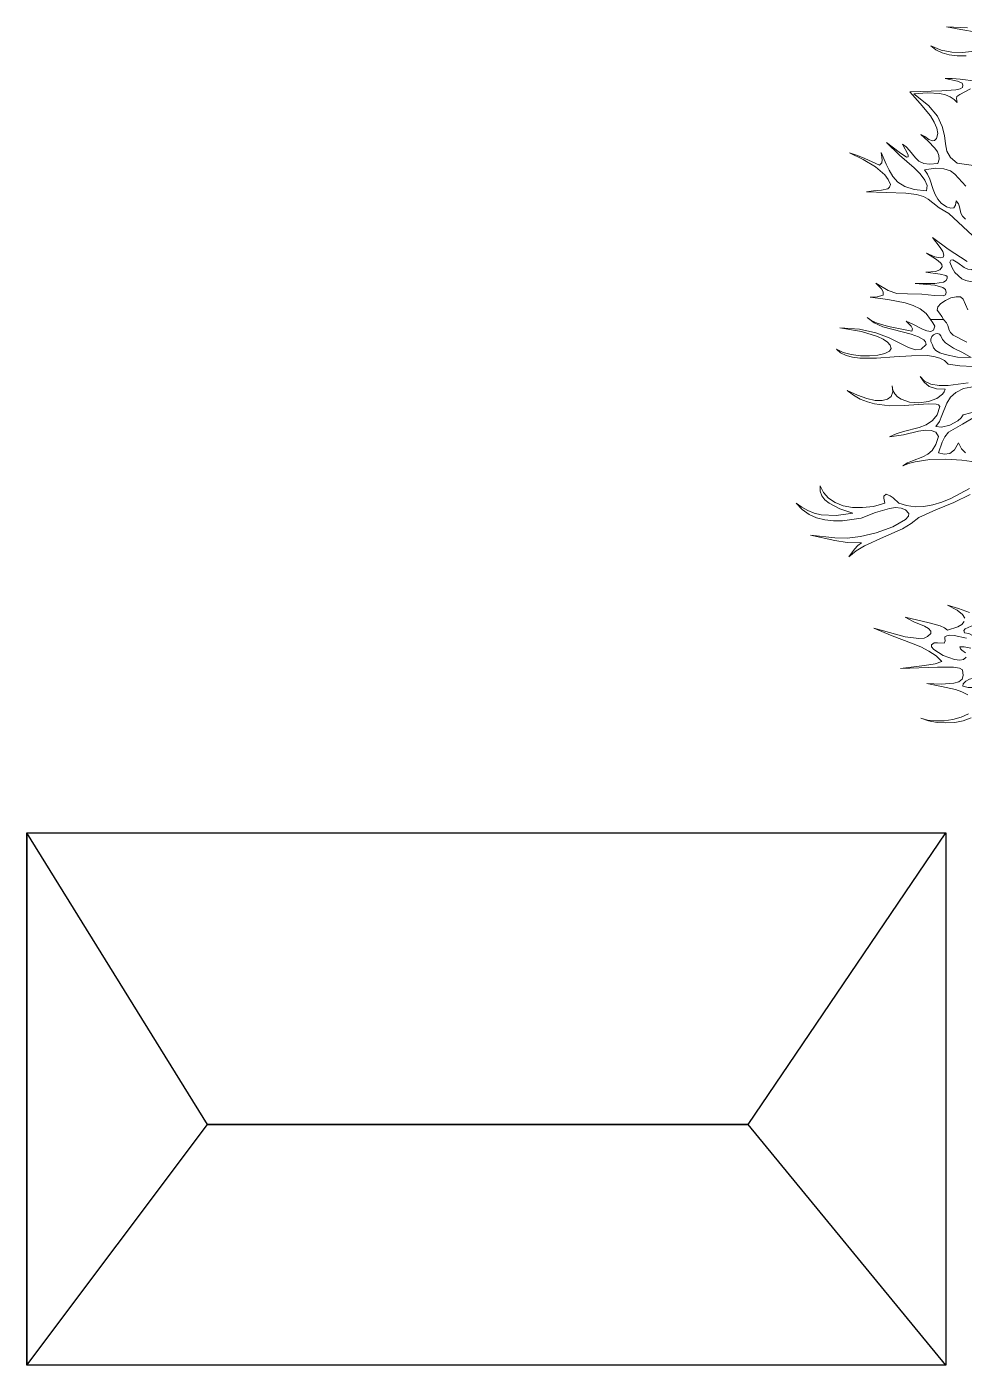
# Model space of a CAD drawing. Header units: inches. Extents: x -885 to 26362, y -28010 to 990.
# Drawn here: x 4381.785 to 4384.05, y -2396.019 to -2392.785 of the extents above; entities that cross this region are included whole.
import ezdxf

# ---------------------------------------------------------------- set-up
doc = ezdxf.new("R2010")
doc.units = ezdxf.units.IN
doc.header["$MEASUREMENT"] = 0
doc.layers.add('Text', color=7, linetype='Continuous')
doc.layers.add('TREE', color=3, linetype='Continuous', lineweight=15)

# ---------------------------------------------------------------- blocks, each defined once
blk = doc.blocks.new('tree2')
at = {"layer": 'TREE'}
for points in [[(5206.5837, 5948.2559), (5206.5443, 5948.2578), (5206.5711, 5948.2526), (5206.601, 5948.2479)], [(5206.592, 5948.2116), (5206.5739, 5948.2098), (5206.5545, 5948.2104), (5206.5345, 5948.2141), (5206.5151, 5948.2218), (5206.5246, 5948.2144), (5206.5363, 5948.2088), (5206.5496, 5948.2051), (5206.5646, 5948.2033), (5206.5813, 5948.2033)], [(5206.5997, 5948.1556), (5206.5699, 5948.1596), (5206.5554, 5948.1608), (5206.5418, 5948.1605), (5206.5653, 5948.1559), (5206.5736, 5948.1519), (5206.5751, 5948.1485), (5206.5745, 5948.1442), (5206.5702, 5948.1414), (5206.5619, 5948.1395), (5206.5357, 5948.1377), (5206.4756, 5948.1358), (5206.4953, 5948.114), (5206.5144, 5948.0906), (5206.5215, 5948.0789), (5206.5265, 5948.0675), (5206.528, 5948.0576), (5206.5255, 5948.0481), (5206.5218, 5948.0447), (5206.5184, 5948.0438), (5206.5111, 5948.0466), (5206.504, 5948.0521), (5206.4966, 5948.0561), (5206.5101, 5948.0432), (5206.5228, 5948.0302), (5206.5274, 5948.0235), (5206.5301, 5948.0164), (5206.5305, 5948.0093), (5206.528, 5948.0016), (5206.5129, 5948.0001), (5206.5018, 5948.0016), (5206.4929, 5948.0059), (5206.4861, 5948.0118), (5206.475, 5948.0256), (5206.4692, 5948.0324), (5206.4618, 5948.0376), (5206.4726, 5948.0176), (5206.4729, 5948.0139), (5206.4698, 5948.0136), (5206.4556, 5948.0225), (5206.4322, 5948.0407), (5206.4562, 5948.0173), (5206.4836, 5947.9933), (5206.4953, 5947.9819), (5206.504, 5947.9705), (5206.5083, 5947.96), (5206.5071, 5947.9505), (5206.4836, 5947.9526), (5206.4661, 5947.9582), (5206.4532, 5947.9665), (5206.4436, 5947.977), (5206.4368, 5947.9887), (5206.4316, 5948.0004), (5206.4221, 5948.0222), (5206.4242, 5948.0084), (5206.423, 5948.0025), (5206.419, 5947.9985), (5206.3913, 5948.0108), (5206.3774, 5948.0167), (5206.3626, 5948.0213), (5206.3882, 5948.0087), (5206.4113, 5947.9954), (5206.4291, 5947.98), (5206.4353, 5947.9714), (5206.4393, 5947.9619), (5206.4378, 5947.9573), (5206.4344, 5947.9542), (5206.4224, 5947.9514), (5206.4076, 5947.9502), (5206.3943, 5947.9483), (5206.4682, 5947.9459), (5206.4883, 5947.9434), (5206.5012, 5947.9394), (5206.5101, 5947.9345), (5206.5191, 5947.9274), (5206.5308, 5947.9185), (5206.5489, 5947.9074), (5206.6019, 5947.8581)], [(5206.5831, 5947.8175), (5206.5474, 5947.8409), (5206.5181, 5947.8624), (5206.5329, 5947.8442), (5206.5375, 5947.8362), (5206.5397, 5947.8298), (5206.5381, 5947.8258), (5206.5326, 5947.8245), (5206.5225, 5947.8267), (5206.5071, 5947.8335), (5206.5255, 5947.8215), (5206.5335, 5947.8153), (5206.5357, 5947.8119), (5206.5366, 5947.8079), (5206.532, 5947.8021), (5206.524, 5947.799), (5206.5058, 5947.7977), (5206.5326, 5947.7941), (5206.5434, 5947.7916), (5206.5459, 5947.7894), (5206.5459, 5947.7864), (5206.5437, 5947.782), (5206.5388, 5947.779), (5206.5228, 5947.7765), (5206.4855, 5947.7762), (5206.5225, 5947.7734), (5206.5378, 5947.7691), (5206.5425, 5947.7651), (5206.5437, 5947.7596), (5206.5428, 5947.7553), (5206.5385, 5947.7531), (5206.5218, 5947.7537), (5206.4981, 5947.7565), (5206.4713, 5947.7568), (5206.4513, 5947.7577), (5206.4353, 5947.7633), (5206.4119, 5947.7768), (5206.4227, 5947.7667), (5206.4258, 5947.7608), (5206.4261, 5947.7543), (5206.4144, 5947.7516), (5206.4014, 5947.7509), (5206.4344, 5947.7466), (5206.467, 5947.7405), (5206.4818, 5947.7355), (5206.495, 5947.7291), (5206.5061, 5947.7202), (5206.5144, 5947.7088), (5206.5391, 5947.7088), (5206.5357, 5947.7149), (5206.5311, 5947.7211), (5206.5268, 5947.7266), (5206.5283, 5947.7328), (5206.5341, 5947.7392), (5206.5428, 5947.7448), (5206.5529, 5947.7494), (5206.5628, 5947.7516), (5206.5708, 5947.7512), (5206.576, 5947.7472), (5206.5843, 5947.7269)], [(5206.5951, 5947.9976), (5206.5643, 5948.0019), (5206.5517, 5948.0124), (5206.5452, 5948.0244), (5206.5428, 5948.0382), (5206.5406, 5948.0539), (5206.5366, 5948.0709), (5206.5277, 5948.09), (5206.5107, 5948.1103), (5206.4833, 5948.1322), (5206.5089, 5948.134), (5206.5323, 5948.1325), (5206.5425, 5948.1303), (5206.5514, 5948.1266), (5206.5588, 5948.1217), (5206.5643, 5948.1155), (5206.564, 5948.1195), (5206.5631, 5948.1232), (5206.5637, 5948.1272), (5206.5693, 5948.1306), (5206.5893, 5948.1414)], [(5206.58, 5947.8969), (5206.5742, 5947.9028), (5206.5711, 5947.9083), (5206.5686, 5947.9203), (5206.5668, 5947.9259), (5206.5628, 5947.9317), (5206.5616, 5947.9231), (5206.5582, 5947.9185), (5206.5526, 5947.9178), (5206.5443, 5947.92), (5206.5348, 5947.9268), (5206.5283, 5947.9348), (5206.5234, 5947.9434), (5206.5197, 5947.953), (5206.5132, 5947.972), (5206.5089, 5947.9813), (5206.5031, 5947.9896), (5206.524, 5947.9927), (5206.5397, 5947.9914), (5206.5517, 5947.9874), (5206.5603, 5947.9813), (5206.5739, 5947.9662), (5206.581, 5947.9591)], [(5206.6068, 5947.7814), (5206.5887, 5947.7805), (5206.5806, 5947.782), (5206.5733, 5947.7854), (5206.5603, 5947.7971), (5206.5551, 5947.8058), (5206.5505, 5947.8165), (5206.5529, 5947.8205), (5206.5563, 5947.8211), (5206.5656, 5947.815), (5206.5776, 5947.8064), (5206.5843, 5947.8036), (5206.5917, 5947.803), (5206.5976, 5947.7977), (5206.6053, 5947.7925), (5206.6099, 5947.7873), (5206.6096, 5947.7845), (5206.6068, 5947.7814)], [(5206.5905, 5946.9623), (5206.576, 5946.9568), (5206.56, 5946.9534), (5206.5434, 5946.9525), (5206.5268, 5946.9537), (5206.5107, 5946.9568), (5206.4963, 5946.9614), (5206.5092, 5946.958), (5206.5243, 5946.9565), (5206.5403, 5946.9568), (5206.5563, 5946.9589), (5206.5717, 5946.9632), (5206.5856, 5946.9697)], [(5206.5846, 5947.0051), (5206.5733, 5947.0107), (5206.5612, 5947.015), (5206.5354, 5947.0211), (5206.5074, 5947.0264), (5206.5345, 5947.0254), (5206.5582, 5947.027), (5206.5674, 5947.0298), (5206.5736, 5947.0347), (5206.576, 5947.0418), (5206.5748, 5947.0519), (5206.5686, 5947.055), (5206.5579, 5947.0569), (5206.5274, 5947.0572), (5206.4584, 5947.0547), (5206.5034, 5947.0602), (5206.5234, 5947.0633), (5206.5357, 5947.0676), (5206.5252, 5947.0781), (5206.5117, 5947.0873), (5206.4963, 5947.095), (5206.479, 5947.1024), (5206.4427, 5947.1157), (5206.4082, 5947.1301), (5206.467, 5947.1141), (5206.4929, 5947.1108), (5206.5027, 5947.1114), (5206.5092, 5947.1144), (5206.5154, 5947.12), (5206.5154, 5947.1249), (5206.5107, 5947.1295), (5206.5031, 5947.1338), (5206.483, 5947.1421), (5206.467, 5947.1508), (5206.5123, 5947.1403), (5206.5326, 5947.1345), (5206.5406, 5947.1308), (5206.5465, 5947.1264), (5206.5656, 5947.1326), (5206.5733, 5947.1372), (5206.5779, 5947.1425)], [(5206.5791, 5947.1489), (5206.5748, 5947.156), (5206.5643, 5947.1643), (5206.5465, 5947.1733), (5206.5671, 5947.1671), (5206.5877, 5947.1594)], [(5206.589, 5947.3811), (5206.5582, 5947.3657), (5206.5246, 5947.3522), (5206.4926, 5947.3377), (5206.4784, 5947.3263), (5206.4621, 5947.3168), (5206.4267, 5947.3007), (5206.391, 5947.2847), (5206.3749, 5947.2752), (5206.3614, 5947.2638), (5206.3722, 5947.2783), (5206.378, 5947.285), (5206.3854, 5947.29), (5206.3586, 5947.2906), (5206.3349, 5947.2946), (5206.2897, 5947.3044), (5206.3349, 5947.2998), (5206.358, 5947.2989), (5206.3833, 5947.3023), (5206.4125, 5947.3087), (5206.4439, 5947.3205), (5206.4676, 5947.334), (5206.4735, 5947.3402), (5206.4738, 5947.3451), (5206.4676, 5947.3522), (5206.4596, 5947.3555), (5206.4492, 5947.3565), (5206.4375, 5947.3549), (5206.4113, 5947.3469), (5206.3845, 5947.3368), (5206.3494, 5947.3315), (5206.3328, 5947.3315), (5206.3164, 5947.3334), (5206.301, 5947.3374), (5206.2869, 5947.3435), (5206.2739, 5947.3528), (5206.2626, 5947.3648), (5206.2733, 5947.3571), (5206.2847, 5947.3506), (5206.2967, 5947.346), (5206.3097, 5947.3429), (5206.3377, 5947.3414), (5206.3688, 5947.346), (5206.3448, 5947.354), (5206.3244, 5947.3645), (5206.3164, 5947.371), (5206.3106, 5947.3783), (5206.3075, 5947.387), (5206.3075, 5947.3968), (5206.3137, 5947.3845), (5206.3235, 5947.374), (5206.3358, 5947.3657), (5206.3509, 5947.3599), (5206.3682, 5947.3565), (5206.3873, 5947.3562), (5206.4076, 5947.3586), (5206.4291, 5947.3648), (5206.427, 5947.3737), (5206.427, 5947.3777), (5206.4313, 5947.3814), (5206.4387, 5947.3786), (5206.4445, 5947.3743), (5206.455, 5947.3648), (5206.4698, 5947.3602), (5206.4855, 5947.358), (5206.5018, 5947.3586), (5206.5188, 5947.3614), (5206.5357, 5947.3666), (5206.5529, 5947.3734), (5206.5874, 5947.3919)], [(5206.6016, 5947.4415), (5206.5733, 5947.4455), (5206.5434, 5947.4473), (5206.5132, 5947.4464), (5206.4855, 5947.4424), (5206.4732, 5947.439), (5206.4624, 5947.4344), (5206.4713, 5947.4402), (5206.4809, 5947.4442), (5206.5003, 5947.4513), (5206.5095, 5947.4563), (5206.5178, 5947.4636), (5206.5246, 5947.4747), (5206.5295, 5947.4898), (5206.5243, 5947.4975), (5206.516, 5947.5009), (5206.5049, 5947.5015), (5206.492, 5947.4997), (5206.4636, 5947.4929), (5206.4375, 5947.4889), (5206.4501, 5947.4947), (5206.4642, 5947.4991), (5206.4935, 5947.5064), (5206.5067, 5947.5117), (5206.5181, 5947.5194), (5206.5268, 5947.5305), (5206.532, 5947.5459), (5206.5295, 5947.5489), (5206.5249, 5947.5505), (5206.5104, 5947.5511), (5206.4652, 5947.5477), (5206.4378, 5947.5474), (5206.4097, 5947.5508), (5206.3962, 5947.5545), (5206.3826, 5947.5597), (5206.3703, 5947.5668), (5206.3586, 5947.576), (5206.3774, 5947.5668), (5206.395, 5947.5606), (5206.4107, 5947.5573), (5206.4239, 5947.5569), (5206.4341, 5947.5594), (5206.4408, 5947.5649), (5206.4439, 5947.5733), (5206.4424, 5947.5843), (5206.4439, 5947.576), (5206.4476, 5947.5693), (5206.4529, 5947.5637), (5206.4593, 5947.5594), (5206.475, 5947.5542), (5206.4929, 5947.5529), (5206.5107, 5947.5554), (5206.5261, 5947.5609), (5206.5372, 5947.569), (5206.5403, 5947.5736), (5206.5418, 5947.5785), (5206.5255, 5947.5788), (5206.5123, 5947.5834), (5206.5024, 5947.5917), (5206.4953, 5947.6022), (5206.5034, 5947.5933), (5206.5154, 5947.5877), (5206.5305, 5947.585), (5206.5477, 5947.585), (5206.5853, 5947.5905)], [(5206.5939, 5947.6207), (5206.5696, 5947.6219), (5206.5474, 5947.625), (5206.5409, 5947.6318), (5206.532, 5947.6367), (5206.5209, 5947.6398), (5206.5083, 5947.6413), (5206.4787, 5947.641), (5206.4461, 5947.6389), (5206.4131, 5947.6364), (5206.3823, 5947.6367), (5206.3685, 5947.6382), (5206.3562, 5947.6416), (5206.346, 5947.6466), (5206.338, 5947.6536), (5206.3506, 5947.6472), (5206.366, 5947.6432), (5206.383, 5947.641), (5206.4002, 5947.6407), (5206.4159, 5947.6422), (5206.4288, 5947.645), (5206.4375, 5947.6493), (5206.4408, 5947.6546), (5206.4387, 5947.6607), (5206.4338, 5947.6666), (5206.4258, 5947.6721), (5206.415, 5947.6773), (5206.3851, 5947.6866), (5206.3445, 5947.6934), (5206.3814, 5947.6909), (5206.4119, 5947.6838), (5206.4368, 5947.6743), (5206.4572, 5947.6644), (5206.4735, 5947.6564), (5206.4864, 5947.6518), (5206.4972, 5947.6533), (5206.5064, 5947.6623), (5206.5052, 5947.6669), (5206.5021, 5947.6706), (5206.4923, 5947.6767), (5206.4781, 5947.6813), (5206.4612, 5947.6857), (5206.4251, 5947.6952), (5206.4088, 5947.7026), (5206.3959, 5947.7125), (5206.4048, 5947.7066), (5206.4147, 5947.7023), (5206.4359, 5947.6961), (5206.4797, 5947.6869), (5206.4806, 5947.6912), (5206.4784, 5947.6964), (5206.4689, 5947.706), (5206.4815, 5947.7001), (5206.4994, 5947.6906), (5206.5077, 5947.6875), (5206.5151, 5947.6866), (5206.5203, 5947.689), (5206.5225, 5947.6964), (5206.5188, 5947.7029), (5206.5144, 5947.7088), (5206.5391, 5947.7088), (5206.5443, 5947.7026), (5206.5468, 5947.6977), (5206.5492, 5947.689), (5206.5517, 5947.6847), (5206.5572, 5947.6798), (5206.5828, 5947.6663)], [(5206.5905, 5947.6376), (5206.5745, 5947.6469), (5206.5575, 5947.6552), (5206.5428, 5947.665), (5206.5372, 5947.6712), (5206.5338, 5947.6786), (5206.5314, 5947.6817), (5206.5277, 5947.6829), (5206.5237, 5947.6823), (5206.52, 5947.6804), (5206.5169, 5947.677), (5206.5151, 5947.6724), (5206.5154, 5947.6675), (5206.5184, 5947.6616), (5206.52, 5947.6558), (5206.5246, 5947.6509), (5206.5323, 5947.6466), (5206.5418, 5947.6432), (5206.5653, 5947.6385), (5206.5905, 5947.6376)], [(5206.5246, 5947.5083), (5206.5351, 5947.5071), (5206.5505, 5947.5108), (5206.5659, 5947.5188), (5206.5717, 5947.5243), (5206.576, 5947.5305), (5206.6191, 5947.5412)], [(5206.5973, 5947.5834), (5206.5766, 5947.5794), (5206.5619, 5947.5723), (5206.5517, 5947.5631), (5206.5449, 5947.5523), (5206.536, 5947.5289), (5206.5311, 5947.5178), (5206.5246, 5947.5083)], [(5206.5948, 5947.5243), (5206.5745, 5947.5129), (5206.5483, 5947.4975), (5206.5412, 5947.4889), (5206.5366, 5947.479), (5206.5295, 5947.4587), (5206.5403, 5947.4563), (5206.5505, 5947.4575), (5206.5597, 5947.4643), (5206.5668, 5947.4775), (5206.5726, 5947.4664), (5206.5803, 5947.459)], [(5206.5785, 5947.1215), (5206.5862, 5947.12), (5206.5917, 5947.1169), (5206.5973, 5947.1144), (5206.6037, 5947.1138), (5206.6133, 5947.1194), (5206.6244, 5947.1215), (5206.6284, 5947.1277), (5206.6275, 5947.1323), (5206.6225, 5947.136), (5206.6136, 5947.1382), (5206.5905, 5947.1342), (5206.5794, 5947.1292), (5206.5773, 5947.1258), (5206.5785, 5947.1215)], [(5206.5696, 5947.095), (5206.5776, 5947.0953), (5206.5902, 5947.0929)], [(5206.5822, 5947.1114), (5206.5588, 5947.1163), (5206.5499, 5947.1169), (5206.5449, 5947.1157), (5206.5415, 5947.1141), (5206.5412, 5947.1108), (5206.5418, 5947.1067), (5206.5403, 5947.1021), (5206.5277, 5947.103), (5206.5215, 5947.1027), (5206.5166, 5947.099), (5206.5166, 5947.0953), (5206.5209, 5947.0901), (5206.5385, 5947.0793), (5206.5597, 5947.0716), (5206.5693, 5947.0704), (5206.5763, 5947.0716), (5206.5816, 5947.0759)], [(5206.58, 5947.0843), (5206.573, 5947.0889), (5206.5705, 5947.0917), (5206.5696, 5947.095)], [(5206.5754, 5947.0218), (5206.585, 5947.019), (5206.5951, 5947.0193), (5206.6034, 5947.0227), (5206.6077, 5947.0285), (5206.6071, 5947.0319), (5206.6044, 5947.0344), (5206.5951, 5947.0362), (5206.5874, 5947.0347), (5206.5806, 5947.0307), (5206.576, 5947.0261), (5206.5754, 5947.0218)]]:
    blk.add_lwpolyline(points, dxfattribs=at)

msp = doc.modelspace()

# ---------------------------------------------------------------- linework, layer by layer
at = {"layer": 'Text'}
msp.add_lwpolyline([(4381.784993, -2394.732151), (4384.005011, -2394.732151), (4384.005011, -2396.018596), (4381.784993, -2396.018596)], close=True, dxfattribs=at)
msp.add_lwpolyline([(4383.527286, -2395.437192), (4384.005011, -2394.732151), (4384.005011, -2396.018596), (4383.527286, -2395.437192), (4382.22169, -2395.437192), (4381.784993, -2394.732151), (4381.784993, -2396.018596), (4382.22169, -2395.437192)], dxfattribs=at)
at = {"layer": 'Text', "color": 6}
msp.add_lwpolyline([(4382.22169, -2395.437192), (4383.527286, -2395.437192)], dxfattribs=at)

# ---------------------------------------------------------------- block references
at = {"layer": 'TREE', "color": 3, "xscale": 1.288602291024512, "yscale": 1.288602291008523, "zscale": 1.288602291016571}
msp.add_blockref('tree2', (-2325.158498, -10057.723538), dxfattribs=at)

doc.saveas('drawing.dxf')
